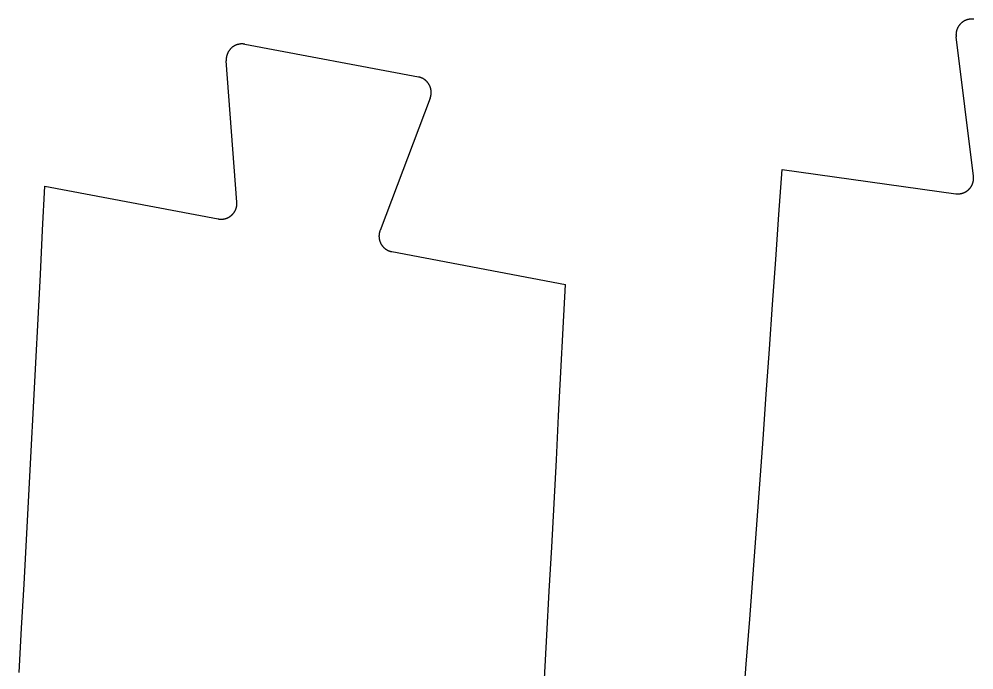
# Model space of a CAD drawing. Extents: x 50 to 1155, y -2400 to -33.
# Drawn here: x 402.6 to 766.5, y -281.3 to -33.3 of the extents above; entities that cross this region are included whole.
import ezdxf

# ---------------------------------------------------------------- set-up
doc = ezdxf.new("R2010")
doc.units = 0
doc.layers.get('0').update_dxf_attribs({"color": 18, "linetype": 'CONTINUOUS'})

msp = doc.modelspace()

# ---------------------------------------------------------------- linework, layer by layer
at = {"color": 18}
for p, q in [((766.3275, -93.15), (759.6972, -40.02)), ((488.6711, -42.8496), (554.8017, -55.3435)), ((485.6283, -103.084), (481.5748, -49.2023)), ((559.2997, -63.362), (540.1657, -113.9019)), ((693.356, -90.66), (759.5503, -99.83)), ((412.4006, -96.9328), (478.5321, -109.4266)), ((544.6627, -121.9205), (610.7942, -134.4143))]:
    msp.add_line(p, q, dxfattribs=at)
for points in [[(765.651, -33.2732, 0), (765.592, -33.2734, 0), (765.534, -33.2743, 0), (765.476, -33.2757, 0), (765.417, -33.2777, 0), (765.358, -33.2803, 0), (765.299, -33.2835, 0), (765.24, -33.2873, 0), (765.18, -33.2916, 0), (765.12, -33.2966, 0), (765.061, -33.3023, 0), (765.001, -33.3085, 0), (764.94, -33.3153, 0), (764.88, -33.3228, 0), (764.82, -33.331, 0), (764.759, -33.3397, 0), (764.699, -33.3492, 0), (764.638, -33.3593, 0), (764.577, -33.37, 0), (764.516, -33.3814, 0), (764.455, -33.3935, 0), (764.394, -33.4062, 0), (764.333, -33.4196, 0), (764.272, -33.4337, 0), (764.211, -33.4485, 0), (764.149, -33.464, 0), (764.088, -33.4801, 0), (764.027, -33.497, 0), (763.966, -33.5145, 0), (763.905, -33.5328, 0), (763.844, -33.5517, 0), (763.782, -33.5714, 0), (763.721, -33.5917, 0), (763.661, -33.6128, 0), (763.6, -33.6346, 0), (763.539, -33.657, 0), (763.478, -33.6802, 0), (763.418, -33.7041, 0), (763.357, -33.7287, 0), (763.297, -33.7541, 0), (763.237, -33.7801, 0), (763.177, -33.8068, 0), (763.117, -33.8343, 0), (763.057, -33.8625, 0), (762.998, -33.8913, 0), (762.939, -33.9209, 0), (762.88, -33.9512, 0), (762.821, -33.9822, 0), (762.763, -34.0139, 0), (762.705, -34.0462, 0), (762.647, -34.0793, 0), (762.589, -34.1131, 0), (762.532, -34.1475, 0), (762.475, -34.1827, 0), (762.418, -34.2185, 0), (762.361, -34.255, 0), (762.305, -34.2922, 0), (762.25, -34.33, 0), (762.194, -34.3685, 0), (762.14, -34.4077, 0), (762.085, -34.4475, 0), (762.031, -34.4879, 0), (761.977, -34.529, 0), (761.924, -34.5707, 0), (761.871, -34.6131, 0), (761.819, -34.656, 0), (761.767, -34.6996, 0), (761.715, -34.7438, 0), (761.664, -34.7886, 0), (761.614, -34.834, 0), (761.564, -34.8799, 0), (761.515, -34.9264, 0), (761.466, -34.9735, 0), (761.417, -35.0211, 0), (761.369, -35.0693, 0), (761.322, -35.118, 0), (761.275, -35.1673, 0), (761.229, -35.217, 0), (761.184, -35.2673, 0), (761.139, -35.3181, 0), (761.094, -35.3693, 0), (761.05, -35.4211, 0), (761.007, -35.4733, 0), (760.965, -35.5259, 0), (760.923, -35.579, 0), (760.881, -35.6325, 0), (760.841, -35.6865, 0), (760.801, -35.7408, 0), (760.761, -35.7956, 0), (760.722, -35.8507, 0), (760.684, -35.9063, 0), (760.647, -35.9621, 0), (760.61, -36.0184, 0), (760.574, -36.075, 0), (760.539, -36.1319, 0), (760.504, -36.1891, 0), (760.47, -36.2466, 0), (760.436, -36.3044, 0), (760.404, -36.3625, 0), (760.372, -36.4209, 0), (760.341, -36.4795, 0), (760.31, -36.5384, 0), (760.28, -36.5975, 0), (760.251, -36.6568, 0), (760.223, -36.7163, 0), (760.195, -36.776, 0), (760.168, -36.8359, 0), (760.142, -36.896, 0), (760.116, -36.9562, 0), (760.091, -37.0166, 0), (760.067, -37.0771, 0), (760.043, -37.1377, 0), (760.021, -37.1985, 0), (759.999, -37.2593, 0), (759.977, -37.3202, 0), (759.957, -37.3812, 0), (759.937, -37.4423, 0), (759.917, -37.5034, 0), (759.899, -37.5645, 0), (759.881, -37.6257, 0), (759.864, -37.6869, 0), (759.848, -37.7481, 0), (759.832, -37.8093, 0), (759.817, -37.8705, 0), (759.802, -37.9316, 0), (759.789, -37.9927, 0), (759.776, -38.0538, 0), (759.763, -38.1148, 0), (759.752, -38.1758, 0), (759.741, -38.2366, 0), (759.73, -38.2974, 0), (759.721, -38.3581, 0), (759.712, -38.4186, 0), (759.703, -38.4791, 0), (759.696, -38.5394, 0), (759.688, -38.5996, 0), (759.682, -38.6597, 0), (759.676, -38.7196, 0), (759.671, -38.7793, 0), (759.666, -38.8389, 0), (759.662, -38.8983, 0), (759.659, -38.9575, 0), (759.656, -39.0165, 0), (759.654, -39.0753, 0), (759.652, -39.1339, 0), (759.651, -39.1923, 0), (759.651, -39.2505, 0), (759.651, -39.3085, 0), (759.651, -39.3667, 0), (759.652, -39.4251, 0), (759.654, -39.4838, 0), (759.657, -39.5426, 0), (759.66, -39.6017, 0), (759.663, -39.661, 0), (759.667, -39.7204, 0), (759.672, -39.78, 0), (759.677, -39.8398, 0), (759.683, -39.8997, 0), (759.69, -39.9598, 0), (759.697, -40.02, 0)], [(766.474, -33.33, 0), (766.466, -33.3288, 0), (766.457, -33.3276, 0), (766.448, -33.3264, 0), (766.439, -33.3252, 0), (766.43, -33.324, 0), (766.421, -33.3229, 0), (766.413, -33.3218, 0), (766.404, -33.3206, 0), (766.395, -33.3195, 0), (766.386, -33.3184, 0), (766.377, -33.3174, 0), (766.369, -33.3163, 0), (766.36, -33.3152, 0), (766.351, -33.3142, 0), (766.342, -33.3132, 0), (766.333, -33.3122, 0), (766.325, -33.3112, 0), (766.316, -33.3102, 0), (766.307, -33.3092, 0), (766.298, -33.3082, 0), (766.289, -33.3073, 0), (766.281, -33.3064, 0), (766.272, -33.3054, 0), (766.263, -33.3045, 0), (766.254, -33.3036, 0), (766.246, -33.3028, 0), (766.237, -33.3019, 0), (766.228, -33.301, 0), (766.219, -33.3002, 0), (766.211, -33.2994, 0), (766.202, -33.2986, 0), (766.193, -33.2978, 0), (766.184, -33.297, 0), (766.176, -33.2962, 0), (766.167, -33.2954, 0), (766.158, -33.2947, 0), (766.149, -33.294, 0), (766.141, -33.2932, 0), (766.132, -33.2925, 0), (766.123, -33.2918, 0), (766.115, -33.2911, 0), (766.106, -33.2905, 0), (766.097, -33.2898, 0), (766.089, -33.2892, 0), (766.08, -33.2885, 0), (766.071, -33.2879, 0), (766.062, -33.2873, 0), (766.054, -33.2867, 0), (766.045, -33.2862, 0), (766.036, -33.2856, 0), (766.028, -33.285, 0), (766.019, -33.2845, 0), (766.01, -33.284, 0), (766.002, -33.2835, 0), (765.993, -33.283, 0), (765.984, -33.2825, 0), (765.976, -33.282, 0), (765.967, -33.2815, 0), (765.959, -33.2811, 0), (765.95, -33.2806, 0), (765.941, -33.2802, 0), (765.933, -33.2798, 0), (765.924, -33.2794, 0), (765.915, -33.279, 0), (765.907, -33.2786, 0), (765.898, -33.2783, 0), (765.89, -33.2779, 0), (765.881, -33.2776, 0), (765.872, -33.2773, 0), (765.864, -33.277, 0), (765.855, -33.2767, 0), (765.847, -33.2764, 0), (765.838, -33.2761, 0), (765.829, -33.2758, 0), (765.821, -33.2756, 0), (765.812, -33.2754, 0), (765.804, -33.2751, 0), (765.795, -33.2749, 0), (765.787, -33.2747, 0), (765.778, -33.2745, 0), (765.77, -33.2744, 0), (765.761, -33.2742, 0), (765.753, -33.274, 0), (765.744, -33.2739, 0), (765.735, -33.2738, 0), (765.727, -33.2737, 0), (765.718, -33.2736, 0), (765.71, -33.2735, 0), (765.701, -33.2734, 0), (765.693, -33.2733, 0), (765.684, -33.2733, 0), (765.676, -33.2732, 0), (765.667, -33.2732, 0), (765.659, -33.2732, 0), (765.651, -33.2732, 0)], [(487.034, -42.7682, 0), (486.946, -42.7766, 0), (486.857, -42.7863, 0), (486.768, -42.7975, 0), (486.678, -42.8101, 0), (486.588, -42.8241, 0), (486.498, -42.8396, 0), (486.408, -42.8565, 0), (486.317, -42.875, 0), (486.226, -42.8949, 0), (486.135, -42.9164, 0), (486.044, -42.9394, 0), (485.953, -42.9639, 0), (485.861, -42.99, 0), (485.77, -43.0177, 0), (485.679, -43.047, 0), (485.588, -43.0779, 0), (485.497, -43.1103, 0), (485.406, -43.1444, 0), (485.315, -43.1802, 0), (485.224, -43.2175, 0), (485.134, -43.2565, 0), (485.044, -43.2971, 0), (484.955, -43.3393, 0), (484.865, -43.3832, 0), (484.777, -43.4287, 0), (484.688, -43.4758, 0), (484.6, -43.5245, 0), (484.513, -43.5749, 0), (484.427, -43.6268, 0), (484.341, -43.6804, 0), (484.256, -43.7356, 0), (484.171, -43.7923, 0), (484.087, -43.8506, 0), (484.004, -43.9104, 0), (483.922, -43.9718, 0), (483.841, -44.0347, 0), (483.761, -44.0991, 0), (483.682, -44.1649, 0), (483.604, -44.2322, 0), (483.527, -44.3009, 0), (483.451, -44.3711, 0), (483.376, -44.4426, 0), (483.302, -44.5154, 0), (483.23, -44.5896, 0), (483.158, -44.665, 0), (483.088, -44.7417, 0), (483.02, -44.8196, 0), (482.953, -44.8987, 0), (482.887, -44.979, 0), (482.822, -45.0604, 0), (482.759, -45.1428, 0), (482.698, -45.2263, 0), (482.638, -45.3108, 0), (482.579, -45.3962, 0), (482.522, -45.4826, 0), (482.467, -45.5698, 0), (482.413, -45.6579, 0), (482.36, -45.7467, 0), (482.31, -45.8364, 0), (482.261, -45.9267, 0), (482.213, -46.0177, 0), (482.167, -46.1093, 0), (482.123, -46.2014, 0), (482.081, -46.2942, 0), (482.04, -46.3873, 0), (482.001, -46.481, 0), (481.964, -46.575, 0), (481.928, -46.6694, 0), (481.894, -46.7641, 0), (481.862, -46.8591, 0), (481.831, -46.9542, 0), (481.802, -47.0496, 0), (481.775, -47.1451, 0), (481.749, -47.2407, 0), (481.725, -47.3363, 0), (481.703, -47.432, 0), (481.682, -47.5276, 0), (481.663, -47.6232, 0), (481.646, -47.7186, 0), (481.63, -47.8139, 0), (481.616, -47.909, 0), (481.603, -48.0039, 0), (481.592, -48.0986, 0), (481.583, -48.1929, 0), (481.575, -48.2869, 0), (481.568, -48.3806, 0), (481.564, -48.4738, 0), (481.56, -48.5667, 0), (481.558, -48.6591, 0), (481.557, -48.751, 0), (481.558, -48.8424, 0), (481.56, -48.9332, 0), (481.564, -49.0235, 0), (481.569, -49.1132, 0), (481.575, -49.2023, 0)], [(488.671, -42.8496, 0), (488.653, -42.8463, 0), (488.636, -42.843, 0), (488.618, -42.8398, 0), (488.6, -42.8366, 0), (488.582, -42.8335, 0), (488.565, -42.8305, 0), (488.547, -42.8275, 0), (488.529, -42.8246, 0), (488.512, -42.8217, 0), (488.494, -42.8189, 0), (488.476, -42.8161, 0), (488.458, -42.8134, 0), (488.441, -42.8107, 0), (488.423, -42.8081, 0), (488.405, -42.8056, 0), (488.388, -42.8031, 0), (488.37, -42.8006, 0), (488.352, -42.7983, 0), (488.335, -42.7959, 0), (488.317, -42.7936, 0), (488.3, -42.7914, 0), (488.282, -42.7893, 0), (488.264, -42.7871, 0), (488.247, -42.7851, 0), (488.229, -42.7831, 0), (488.212, -42.7811, 0), (488.194, -42.7792, 0), (488.177, -42.7774, 0), (488.159, -42.7756, 0), (488.141, -42.7738, 0), (488.124, -42.7721, 0), (488.106, -42.7705, 0), (488.089, -42.7689, 0), (488.071, -42.7674, 0), (488.054, -42.7659, 0), (488.037, -42.7645, 0), (488.019, -42.7631, 0), (488.002, -42.7618, 0), (487.984, -42.7605, 0), (487.967, -42.7593, 0), (487.949, -42.7582, 0), (487.932, -42.757, 0), (487.915, -42.756, 0), (487.897, -42.755, 0), (487.88, -42.754, 0), (487.863, -42.7531, 0), (487.845, -42.7522, 0), (487.828, -42.7514, 0), (487.811, -42.7507, 0), (487.793, -42.75, 0), (487.776, -42.7493, 0), (487.759, -42.7487, 0), (487.742, -42.7482, 0), (487.724, -42.7477, 0), (487.707, -42.7472, 0), (487.69, -42.7468, 0), (487.673, -42.7464, 0), (487.656, -42.7461, 0), (487.639, -42.7459, 0), (487.622, -42.7457, 0), (487.604, -42.7455, 0), (487.587, -42.7454, 0), (487.57, -42.7453, 0), (487.553, -42.7453, 0), (487.536, -42.7454, 0), (487.519, -42.7455, 0), (487.502, -42.7456, 0), (487.485, -42.7458, 0), (487.468, -42.746, 0), (487.451, -42.7463, 0), (487.434, -42.7466, 0), (487.418, -42.747, 0), (487.401, -42.7474, 0), (487.384, -42.7478, 0), (487.367, -42.7484, 0), (487.35, -42.7489, 0), (487.333, -42.7495, 0), (487.317, -42.7502, 0), (487.3, -42.7509, 0), (487.283, -42.7516, 0), (487.266, -42.7524, 0), (487.25, -42.7532, 0), (487.233, -42.7541, 0), (487.216, -42.755, 0), (487.2, -42.756, 0), (487.183, -42.757, 0), (487.166, -42.7581, 0), (487.15, -42.7592, 0), (487.133, -42.7603, 0), (487.117, -42.7615, 0), (487.1, -42.7628, 0), (487.084, -42.7641, 0), (487.067, -42.7654, 0), (487.051, -42.7668, 0), (487.034, -42.7682, 0)], [(559.3, -63.362, 0), (559.323, -63.2988, 0), (559.346, -63.2355, 0), (559.368, -63.172, 0), (559.389, -63.1085, 0), (559.41, -63.0448, 0), (559.429, -62.9811, 0), (559.448, -62.9173, 0), (559.467, -62.8534, 0), (559.484, -62.7895, 0), (559.501, -62.7255, 0), (559.517, -62.6616, 0), (559.532, -62.5976, 0), (559.546, -62.5337, 0), (559.56, -62.4697, 0), (559.573, -62.4058, 0), (559.586, -62.3419, 0), (559.597, -62.2781, 0), (559.608, -62.2143, 0), (559.618, -62.1506, 0), (559.628, -62.087, 0), (559.636, -62.0235, 0), (559.644, -61.9601, 0), (559.652, -61.8969, 0), (559.658, -61.8337, 0), (559.664, -61.7707, 0), (559.669, -61.7079, 0), (559.674, -61.6452, 0), (559.678, -61.5826, 0), (559.681, -61.5203, 0), (559.684, -61.4581, 0), (559.686, -61.3961, 0), (559.687, -61.3344, 0), (559.688, -61.2728, 0), (559.688, -61.2115, 0), (559.687, -61.1504, 0), (559.686, -61.0896, 0), (559.684, -61.029, 0), (559.682, -60.9686, 0), (559.679, -60.9085, 0), (559.675, -60.8487, 0), (559.671, -60.7892, 0), (559.666, -60.7299, 0), (559.661, -60.6708, 0), (559.655, -60.6116, 0), (559.648, -60.5521, 0), (559.641, -60.4925, 0), (559.633, -60.4327, 0), (559.625, -60.3728, 0), (559.616, -60.3127, 0), (559.606, -60.2525, 0), (559.596, -60.1922, 0), (559.585, -60.1317, 0), (559.573, -60.0712, 0), (559.561, -60.0105, 0), (559.548, -59.9498, 0), (559.534, -59.889, 0), (559.519, -59.8281, 0), (559.504, -59.7672, 0), (559.489, -59.7062, 0), (559.472, -59.6452, 0), (559.455, -59.5842, 0), (559.437, -59.5231, 0), (559.419, -59.4621, 0), (559.399, -59.4011, 0), (559.379, -59.3401, 0), (559.359, -59.2791, 0), (559.337, -59.2181, 0), (559.315, -59.1573, 0), (559.292, -59.0965, 0), (559.268, -59.0357, 0), (559.244, -58.9751, 0), (559.219, -58.9146, 0), (559.193, -58.8542, 0), (559.167, -58.7939, 0), (559.14, -58.7338, 0), (559.112, -58.6738, 0), (559.083, -58.614, 0), (559.054, -58.5543, 0), (559.023, -58.4949, 0), (558.992, -58.4357, 0), (558.961, -58.3767, 0), (558.929, -58.3179, 0), (558.895, -58.2593, 0), (558.862, -58.2011, 0), (558.827, -58.1431, 0), (558.792, -58.0853, 0), (558.756, -58.0279, 0), (558.719, -57.9708, 0), (558.682, -57.914, 0), (558.644, -57.8575, 0), (558.605, -57.8014, 0), (558.566, -57.7457, 0), (558.526, -57.6903, 0), (558.485, -57.6353, 0), (558.443, -57.5807, 0), (558.401, -57.5266, 0), (558.358, -57.4728, 0), (558.315, -57.4195, 0), (558.271, -57.3666, 0), (558.226, -57.3142, 0), (558.18, -57.2622, 0), (558.134, -57.2108, 0), (558.088, -57.1598, 0), (558.04, -57.1093, 0), (557.992, -57.0594, 0), (557.944, -57.01, 0), (557.895, -56.9611, 0), (557.845, -56.9128, 0), (557.795, -56.865, 0), (557.744, -56.8178, 0), (557.692, -56.7712, 0), (557.64, -56.7251, 0), (557.588, -56.6797, 0), (557.535, -56.6349, 0), (557.481, -56.5907, 0), (557.427, -56.5471, 0), (557.373, -56.5041, 0), (557.318, -56.4618, 0), (557.262, -56.4202, 0), (557.206, -56.3792, 0), (557.15, -56.3388, 0), (557.093, -56.2992, 0), (557.036, -56.2602, 0), (556.978, -56.2219, 0), (556.92, -56.1843, 0), (556.862, -56.1474, 0), (556.803, -56.1112, 0), (556.744, -56.0757, 0), (556.684, -56.041, 0), (556.624, -56.0069, 0), (556.564, -55.9736, 0), (556.504, -55.941, 0), (556.443, -55.9091, 0), (556.382, -55.878, 0), (556.32, -55.8476, 0), (556.259, -55.818, 0), (556.197, -55.7891, 0), (556.135, -55.7609, 0), (556.073, -55.7335, 0), (556.01, -55.7069, 0), (555.947, -55.681, 0), (555.885, -55.6559, 0), (555.822, -55.6315, 0), (555.758, -55.6078, 0), (555.695, -55.585, 0), (555.632, -55.5628, 0), (555.568, -55.5415, 0), (555.505, -55.5209, 0), (555.441, -55.501, 0), (555.377, -55.4819, 0), (555.313, -55.4635, 0), (555.249, -55.4459, 0), (555.185, -55.4291, 0), (555.121, -55.413, 0), (555.057, -55.3976, 0), (554.993, -55.383, 0), (554.929, -55.3691, 0), (554.866, -55.3559, 0), (554.802, -55.3435, 0)], [(678.427, -296.248, 0), (679.739, -279.096, 0), (681.039, -261.948, 0), (682.327, -244.803, 0), (683.602, -227.661, 0), (684.865, -210.523, 0), (686.115, -193.389, 0), (687.353, -176.258, 0), (688.578, -159.131, 0), (689.791, -142.008, 0), (690.992, -124.888, 0), (692.18, -107.772, 0), (693.356, -90.66, 0)], [(759.55, -99.83, 0), (759.597, -99.8363, 0), (759.644, -99.8422, 0), (759.69, -99.8477, 0), (759.737, -99.8529, 0), (759.783, -99.8576, 0), (759.83, -99.862, 0), (759.876, -99.866, 0), (759.922, -99.8697, 0), (759.968, -99.873, 0), (760.014, -99.8759, 0), (760.06, -99.8785, 0), (760.106, -99.8807, 0), (760.151, -99.8826, 0), (760.197, -99.8841, 0), (760.242, -99.8852, 0), (760.287, -99.886, 0), (760.332, -99.8865, 0), (760.377, -99.8867, 0), (760.422, -99.8865, 0), (760.467, -99.8859, 0), (760.513, -99.885, 0), (760.558, -99.8838, 0), (760.603, -99.8822, 0), (760.649, -99.8803, 0), (760.695, -99.878, 0), (760.741, -99.8754, 0), (760.787, -99.8724, 0), (760.833, -99.869, 0), (760.879, -99.8653, 0), (760.925, -99.8612, 0), (760.972, -99.8567, 0), (761.018, -99.8519, 0), (761.065, -99.8467, 0), (761.111, -99.8411, 0), (761.158, -99.8351, 0), (761.205, -99.8287, 0), (761.252, -99.822, 0), (761.298, -99.8148, 0), (761.345, -99.8073, 0), (761.393, -99.7994, 0), (761.44, -99.7911, 0), (761.487, -99.7824, 0), (761.534, -99.7732, 0), (761.581, -99.7637, 0), (761.629, -99.7538, 0), (761.676, -99.7435, 0), (761.723, -99.7327, 0), (761.771, -99.7216, 0), (761.818, -99.7101, 0), (761.865, -99.6981, 0), (761.913, -99.6857, 0), (761.96, -99.6729, 0), (762.007, -99.6597, 0), (762.055, -99.6461, 0), (762.102, -99.632, 0), (762.15, -99.6176, 0), (762.197, -99.6027, 0), (762.244, -99.5874, 0), (762.291, -99.5717, 0), (762.339, -99.5555, 0), (762.386, -99.5389, 0), (762.433, -99.5219, 0), (762.48, -99.5045, 0), (762.527, -99.4866, 0), (762.574, -99.4684, 0), (762.621, -99.4497, 0), (762.668, -99.4305, 0), (762.714, -99.411, 0), (762.761, -99.391, 0), (762.807, -99.3706, 0), (762.854, -99.3497, 0), (762.9, -99.3285, 0), (762.946, -99.3068, 0), (762.992, -99.2847, 0), (763.038, -99.2621, 0), (763.084, -99.2392, 0), (763.13, -99.2158, 0), (763.175, -99.192, 0), (763.221, -99.1677, 0), (763.266, -99.1431, 0), (763.311, -99.118, 0), (763.356, -99.0926, 0), (763.401, -99.0667, 0), (763.445, -99.0403, 0), (763.49, -99.0136, 0), (763.534, -98.9865, 0), (763.578, -98.9589, 0), (763.622, -98.931, 0), (763.665, -98.9026, 0), (763.709, -98.8739, 0), (763.752, -98.8447, 0), (763.795, -98.8152, 0), (763.838, -98.7852, 0), (763.88, -98.7549, 0), (763.922, -98.7241, 0), (763.964, -98.693, 0), (764.006, -98.6615, 0), (764.048, -98.6296, 0), (764.089, -98.5973, 0), (764.13, -98.5647, 0), (764.171, -98.5317, 0), (764.211, -98.4983, 0), (764.251, -98.4645, 0), (764.291, -98.4304, 0), (764.331, -98.3959, 0), (764.37, -98.3611, 0), (764.409, -98.3259, 0), (764.448, -98.2904, 0), (764.487, -98.2545, 0), (764.525, -98.2183, 0), (764.562, -98.1817, 0), (764.6, -98.1449, 0), (764.637, -98.1076, 0), (764.674, -98.0701, 0), (764.71, -98.0323, 0), (764.747, -97.9941, 0), (764.782, -97.9556, 0), (764.818, -97.9168, 0), (764.853, -97.8777, 0), (764.888, -97.8384, 0), (764.922, -97.7987, 0), (764.956, -97.7587, 0), (764.99, -97.7185, 0), (765.023, -97.678, 0), (765.056, -97.6372, 0), (765.089, -97.5961, 0), (765.121, -97.5548, 0), (765.153, -97.5132, 0), (765.184, -97.4714, 0), (765.215, -97.4293, 0), (765.246, -97.387, 0), (765.276, -97.3445, 0), (765.306, -97.3017, 0), (765.336, -97.2587, 0), (765.365, -97.2155, 0), (765.393, -97.172, 0), (765.422, -97.1284, 0), (765.45, -97.0845, 0), (765.477, -97.0405, 0), (765.504, -96.9963, 0), (765.531, -96.9518, 0), (765.557, -96.9072, 0), (765.583, -96.8625, 0), (765.608, -96.8175, 0), (765.633, -96.7724, 0), (765.658, -96.7272, 0), (765.682, -96.6817, 0), (765.706, -96.6362, 0), (765.729, -96.5905, 0), (765.752, -96.5446, 0), (765.774, -96.4987, 0), (765.797, -96.4526, 0), (765.818, -96.4064, 0), (765.839, -96.3601, 0), (765.86, -96.3136, 0), (765.88, -96.2671, 0), (765.9, -96.2205, 0), (765.92, -96.1738, 0), (765.939, -96.127, 0), (765.958, -96.0801, 0), (765.976, -96.0332, 0), (765.994, -95.9862, 0), (766.011, -95.9391, 0), (766.028, -95.892, 0), (766.044, -95.8448, 0), (766.06, -95.7976, 0), (766.076, -95.7503, 0), (766.091, -95.703, 0), (766.106, -95.6557, 0), (766.121, -95.6083, 0), (766.135, -95.5609, 0), (766.148, -95.5136, 0), (766.161, -95.4662, 0), (766.174, -95.4188, 0), (766.186, -95.3714, 0), (766.198, -95.324, 0), (766.21, -95.2766, 0), (766.221, -95.2293, 0), (766.231, -95.1819, 0), (766.242, -95.1346, 0), (766.252, -95.0874, 0), (766.261, -95.0401, 0), (766.27, -94.9929, 0), (766.279, -94.9458, 0), (766.287, -94.8987, 0), (766.295, -94.8516, 0), (766.302, -94.8046, 0), (766.309, -94.7577, 0), (766.316, -94.7109, 0), (766.322, -94.6641, 0), (766.328, -94.6174, 0), (766.334, -94.5708, 0), (766.339, -94.5242, 0), (766.344, -94.4778, 0), (766.348, -94.4314, 0), (766.352, -94.3852, 0), (766.356, -94.339, 0), (766.359, -94.293, 0), (766.362, -94.247, 0), (766.365, -94.2012, 0), (766.367, -94.1555, 0), (766.369, -94.1099, 0), (766.37, -94.0644, 0), (766.371, -94.0191, 0), (766.372, -93.9738, 0), (766.373, -93.9288, 0), (766.373, -93.8838, 0), (766.373, -93.8388, 0), (766.372, -93.7937, 0), (766.371, -93.7485, 0), (766.37, -93.7031, 0), (766.369, -93.6577, 0), (766.367, -93.612, 0), (766.364, -93.5663, 0), (766.362, -93.5205, 0), (766.359, -93.4745, 0), (766.355, -93.4284, 0), (766.352, -93.3823, 0), (766.348, -93.336, 0), (766.343, -93.2896, 0), (766.338, -93.2432, 0), (766.333, -93.1966, 0), (766.328, -93.15, 0)], [(402.639, -282.361, 0), (403.586, -265.488, 0), (404.521, -248.618, 0), (405.444, -231.751, 0), (406.355, -214.887, 0), (407.255, -198.026, 0), (408.142, -181.169, 0), (409.017, -164.315, 0), (409.881, -147.465, 0), (410.733, -130.617, 0), (411.573, -113.773, 0), (412.401, -96.9328, 0)], [(478.532, -109.427, 0), (478.6, -109.439, 0), (478.667, -109.451, 0), (478.735, -109.461, 0), (478.802, -109.471, 0), (478.869, -109.48, 0), (478.936, -109.489, 0), (479.003, -109.496, 0), (479.07, -109.503, 0), (479.137, -109.509, 0), (479.203, -109.514, 0), (479.269, -109.519, 0), (479.335, -109.523, 0), (479.401, -109.526, 0), (479.467, -109.528, 0), (479.532, -109.53, 0), (479.597, -109.531, 0), (479.662, -109.531, 0), (479.727, -109.53, 0), (479.792, -109.529, 0), (479.856, -109.527, 0), (479.92, -109.524, 0), (479.983, -109.521, 0), (480.046, -109.517, 0), (480.109, -109.513, 0), (480.172, -109.508, 0), (480.235, -109.502, 0), (480.297, -109.495, 0), (480.36, -109.488, 0), (480.424, -109.48, 0), (480.487, -109.471, 0), (480.55, -109.462, 0), (480.614, -109.452, 0), (480.678, -109.441, 0), (480.742, -109.43, 0), (480.806, -109.417, 0), (480.87, -109.404, 0), (480.934, -109.391, 0), (480.999, -109.376, 0), (481.063, -109.361, 0), (481.128, -109.345, 0), (481.192, -109.328, 0), (481.257, -109.31, 0), (481.321, -109.292, 0), (481.386, -109.273, 0), (481.451, -109.253, 0), (481.515, -109.232, 0), (481.58, -109.21, 0), (481.644, -109.188, 0), (481.709, -109.165, 0), (481.773, -109.141, 0), (481.837, -109.116, 0), (481.902, -109.09, 0), (481.966, -109.064, 0), (482.03, -109.037, 0), (482.093, -109.008, 0), (482.157, -108.98, 0), (482.22, -108.95, 0), (482.284, -108.919, 0), (482.347, -108.888, 0), (482.41, -108.856, 0), (482.472, -108.823, 0), (482.535, -108.789, 0), (482.597, -108.755, 0), (482.658, -108.719, 0), (482.72, -108.683, 0), (482.781, -108.646, 0), (482.842, -108.608, 0), (482.903, -108.569, 0), (482.963, -108.53, 0), (483.022, -108.49, 0), (483.082, -108.449, 0), (483.141, -108.407, 0), (483.199, -108.365, 0), (483.258, -108.321, 0), (483.315, -108.277, 0), (483.373, -108.232, 0), (483.429, -108.187, 0), (483.486, -108.141, 0), (483.541, -108.093, 0), (483.597, -108.046, 0), (483.651, -107.997, 0), (483.705, -107.948, 0), (483.759, -107.898, 0), (483.812, -107.848, 0), (483.864, -107.796, 0), (483.916, -107.745, 0), (483.967, -107.692, 0), (484.018, -107.639, 0), (484.068, -107.585, 0), (484.117, -107.53, 0), (484.166, -107.475, 0), (484.214, -107.42, 0), (484.261, -107.364, 0), (484.308, -107.307, 0), (484.354, -107.249, 0), (484.399, -107.191, 0), (484.443, -107.133, 0), (484.487, -107.074, 0), (484.53, -107.014, 0), (484.572, -106.954, 0), (484.614, -106.894, 0), (484.654, -106.833, 0), (484.694, -106.772, 0), (484.733, -106.71, 0), (484.772, -106.648, 0), (484.809, -106.585, 0), (484.846, -106.522, 0), (484.882, -106.459, 0), (484.917, -106.395, 0), (484.952, -106.331, 0), (484.985, -106.266, 0), (485.018, -106.202, 0), (485.05, -106.137, 0), (485.081, -106.071, 0), (485.111, -106.006, 0), (485.14, -105.94, 0), (485.169, -105.874, 0), (485.196, -105.808, 0), (485.223, -105.741, 0), (485.249, -105.674, 0), (485.274, -105.608, 0), (485.298, -105.541, 0), (485.322, -105.473, 0), (485.344, -105.406, 0), (485.366, -105.339, 0), (485.387, -105.271, 0), (485.407, -105.204, 0), (485.426, -105.136, 0), (485.445, -105.069, 0), (485.462, -105.001, 0), (485.479, -104.933, 0), (485.495, -104.866, 0), (485.51, -104.798, 0), (485.524, -104.73, 0), (485.537, -104.663, 0), (485.55, -104.595, 0), (485.562, -104.527, 0), (485.573, -104.46, 0), (485.583, -104.393, 0), (485.592, -104.325, 0), (485.601, -104.258, 0), (485.608, -104.191, 0), (485.616, -104.125, 0), (485.622, -104.058, 0), (485.627, -103.991, 0), (485.632, -103.925, 0), (485.636, -103.859, 0), (485.639, -103.793, 0), (485.642, -103.727, 0), (485.644, -103.662, 0), (485.645, -103.596, 0), (485.645, -103.531, 0), (485.645, -103.467, 0), (485.644, -103.402, 0), (485.642, -103.338, 0), (485.639, -103.274, 0), (485.636, -103.21, 0), (485.633, -103.147, 0), (485.628, -103.084, 0)], [(540.166, -113.902, 0), (540.142, -113.965, 0), (540.119, -114.028, 0), (540.097, -114.092, 0), (540.076, -114.155, 0), (540.056, -114.219, 0), (540.036, -114.283, 0), (540.017, -114.347, 0), (539.999, -114.41, 0), (539.981, -114.474, 0), (539.965, -114.538, 0), (539.949, -114.602, 0), (539.933, -114.666, 0), (539.919, -114.73, 0), (539.905, -114.794, 0), (539.892, -114.858, 0), (539.88, -114.922, 0), (539.868, -114.986, 0), (539.857, -115.05, 0), (539.847, -115.113, 0), (539.838, -115.177, 0), (539.829, -115.24, 0), (539.821, -115.304, 0), (539.814, -115.367, 0), (539.807, -115.43, 0), (539.801, -115.493, 0), (539.796, -115.556, 0), (539.791, -115.619, 0), (539.787, -115.681, 0), (539.784, -115.744, 0), (539.782, -115.806, 0), (539.78, -115.868, 0), (539.778, -115.929, 0), (539.778, -115.991, 0), (539.778, -116.052, 0), (539.778, -116.113, 0), (539.779, -116.174, 0), (539.781, -116.235, 0), (539.784, -116.295, 0), (539.787, -116.355, 0), (539.79, -116.415, 0), (539.794, -116.475, 0), (539.799, -116.534, 0), (539.804, -116.593, 0), (539.81, -116.652, 0), (539.817, -116.712, 0), (539.824, -116.771, 0), (539.832, -116.831, 0), (539.84, -116.891, 0), (539.849, -116.951, 0), (539.859, -117.011, 0), (539.869, -117.072, 0), (539.881, -117.132, 0), (539.892, -117.193, 0), (539.905, -117.253, 0), (539.918, -117.314, 0), (539.931, -117.375, 0), (539.946, -117.436, 0), (539.961, -117.497, 0), (539.977, -117.557, 0), (539.993, -117.618, 0), (540.01, -117.68, 0), (540.028, -117.741, 0), (540.047, -117.802, 0), (540.066, -117.863, 0), (540.086, -117.924, 0), (540.107, -117.985, 0), (540.128, -118.046, 0), (540.15, -118.106, 0), (540.173, -118.167, 0), (540.197, -118.228, 0), (540.221, -118.289, 0), (540.246, -118.349, 0), (540.272, -118.409, 0), (540.298, -118.47, 0), (540.325, -118.53, 0), (540.353, -118.59, 0), (540.382, -118.65, 0), (540.411, -118.709, 0), (540.442, -118.769, 0), (540.472, -118.828, 0), (540.504, -118.887, 0), (540.536, -118.946, 0), (540.569, -119.004, 0), (540.603, -119.063, 0), (540.638, -119.121, 0), (540.673, -119.178, 0), (540.709, -119.236, 0), (540.745, -119.293, 0), (540.783, -119.35, 0), (540.821, -119.406, 0), (540.86, -119.462, 0), (540.899, -119.518, 0), (540.939, -119.573, 0), (540.98, -119.628, 0), (541.021, -119.683, 0), (541.064, -119.737, 0), (541.106, -119.791, 0), (541.15, -119.844, 0), (541.194, -119.897, 0), (541.239, -119.949, 0), (541.284, -120.001, 0), (541.33, -120.053, 0), (541.377, -120.104, 0), (541.424, -120.154, 0), (541.472, -120.204, 0), (541.521, -120.254, 0), (541.57, -120.303, 0), (541.62, -120.351, 0), (541.67, -120.399, 0), (541.721, -120.446, 0), (541.772, -120.492, 0), (541.824, -120.539, 0), (541.877, -120.584, 0), (541.93, -120.629, 0), (541.983, -120.673, 0), (542.037, -120.717, 0), (542.092, -120.76, 0), (542.147, -120.802, 0), (542.202, -120.844, 0), (542.258, -120.885, 0), (542.315, -120.925, 0), (542.371, -120.965, 0), (542.429, -121.004, 0), (542.486, -121.042, 0), (542.544, -121.079, 0), (542.603, -121.116, 0), (542.662, -121.153, 0), (542.721, -121.188, 0), (542.78, -121.223, 0), (542.84, -121.257, 0), (542.9, -121.29, 0), (542.961, -121.323, 0), (543.022, -121.355, 0), (543.083, -121.386, 0), (543.144, -121.416, 0), (543.206, -121.446, 0), (543.267, -121.475, 0), (543.33, -121.503, 0), (543.392, -121.53, 0), (543.454, -121.557, 0), (543.517, -121.583, 0), (543.58, -121.608, 0), (543.643, -121.632, 0), (543.706, -121.656, 0), (543.769, -121.679, 0), (543.833, -121.701, 0), (543.896, -121.722, 0), (543.96, -121.743, 0), (544.024, -121.763, 0), (544.087, -121.782, 0), (544.151, -121.8, 0), (544.215, -121.818, 0), (544.279, -121.835, 0), (544.343, -121.851, 0), (544.407, -121.866, 0), (544.471, -121.881, 0), (544.535, -121.895, 0), (544.599, -121.908, 0), (544.663, -121.921, 0)], [(602.821, -284.763, 0), (603.753, -268.045, 0), (604.674, -251.33, 0), (605.583, -234.618, 0), (606.481, -217.909, 0), (607.367, -201.204, 0), (608.241, -184.502, 0), (609.104, -167.803, 0), (609.955, -151.107, 0), (610.794, -134.414, 0)]]:
    msp.add_polyline3d(points, dxfattribs=at)

doc.saveas('drawing.dxf')
